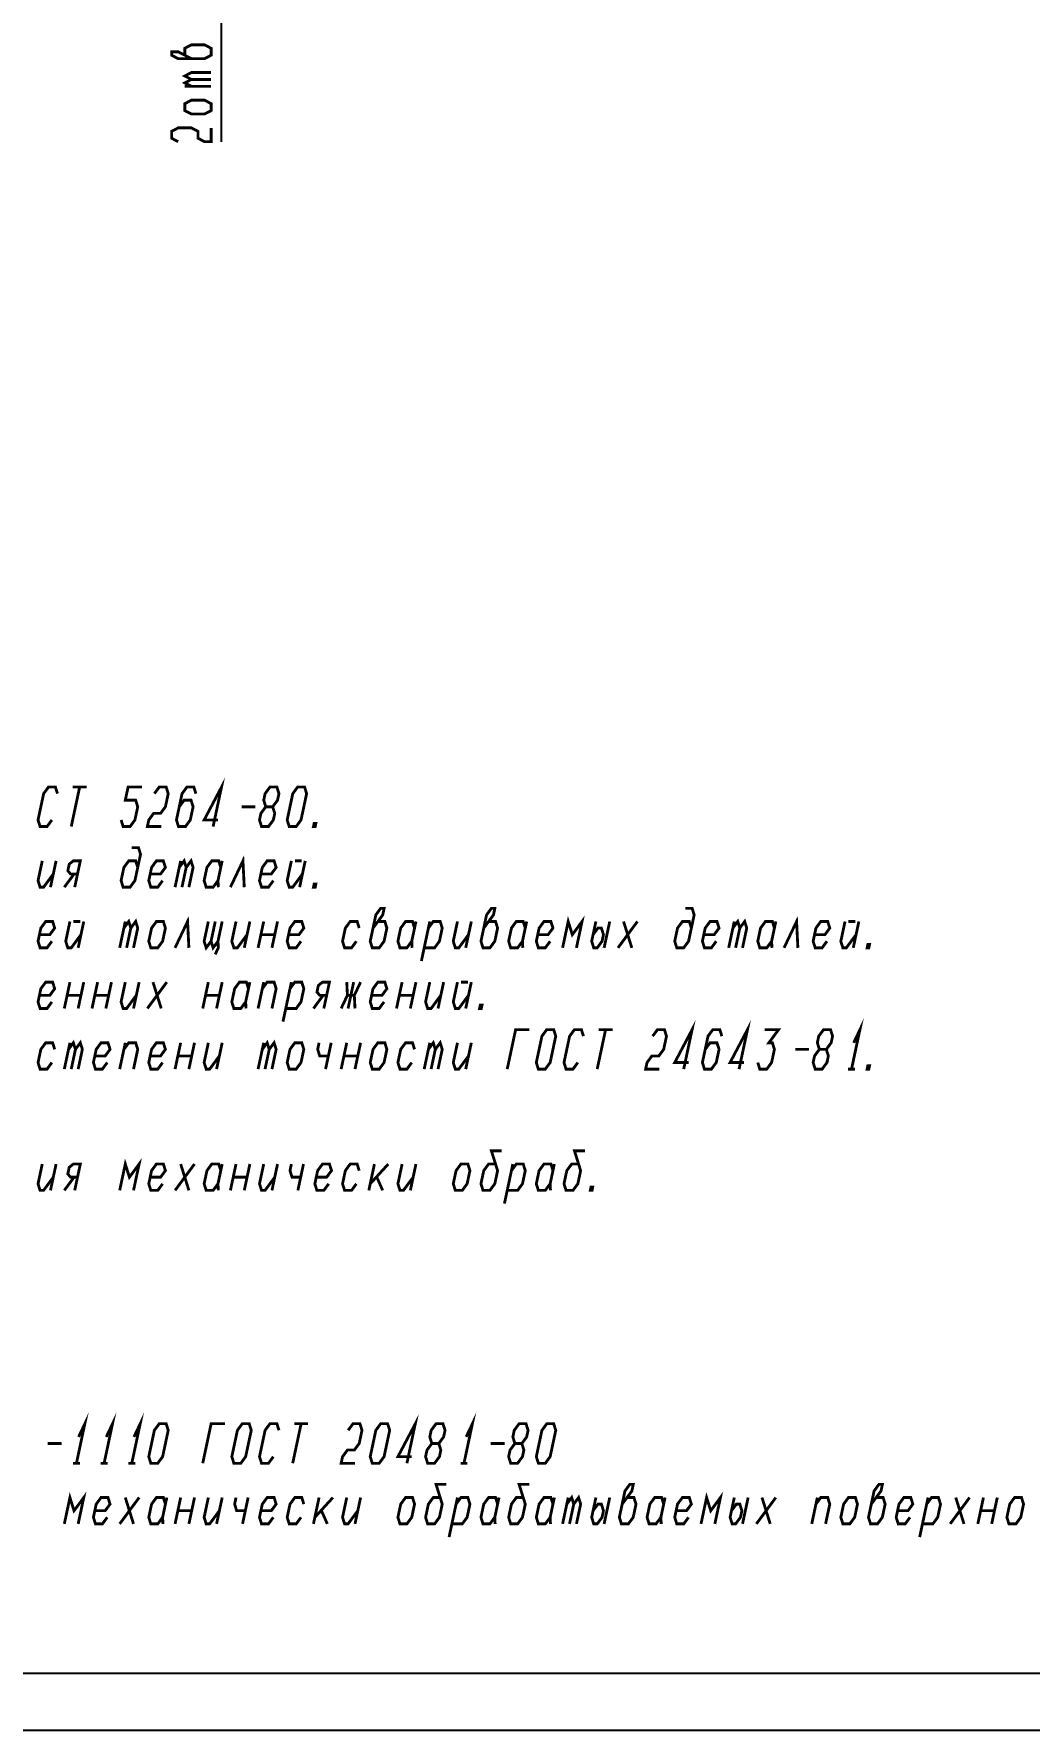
# Model space of a CAD drawing. Header units: millimetres. Extents: x 0 to 420, y 0 to 297.
# Drawn here: x 121.1 to 209.1, y 0 to 150.1 of the extents above; entities that cross this region are included whole.
import ezdxf

# ---------------------------------------------------------------- set-up
doc = ezdxf.new("R2010")
doc.units = ezdxf.units.MM
doc.header["$LTSCALE"] = 23.1
doc.layers.get('0').update_dxf_attribs({"linetype": 'CONTINUOUS'})
doc.layers.add('ALL_DIMENSIONS', color=7, linetype='CONTINUOUS')
doc.styles.get("Standard").update_dxf_attribs({"font": 'txt', "width": 0.7})
doc.dimstyles.new('DIMSTYLE_6', dxfattribs={"dimtxt": 3.5, "dimasz": 3, "dimexe": 0.18, "dimexo": 0.0625, "dimgap": 0.09, "dimtad": 1, "dimlfac": 4, "dimdsep": 46, "dimtxsty": 'STANDARD', "dimblk": '_FILLED', "dimblk1": '_FILLED', "dimblk2": '_FILLED', "dimcen": 0.09, "dimadec": 0, "dimazin": 0, "dimtp": 0.3, "dimtm": 0.3, "dimtfac": 1, "dimtofl": 0, "dimtmove": 0, "dimatfit": 3, "dimldrblk": '_FILLED', "dimfxl": 1, "dimtolj": 1, "dimarcsym": 0})

# ---------------------------------------------------------------- blocks, each defined once
blk = doc.blocks.new('_FILLED')
at = {"color": 0, "linetype": 'BYBLOCK'}
blk.add_solid([(0, 0), (-1, 0.167), (-1, -0.167)], dxfattribs=at)
blk = doc.blocks.new('*D11')
at = {"layer": 'ALL_DIMENSIONS', "color": 2, "linetype": 'CONTINUOUS'}
for p, q in [((122.89, 203.48), (139.63, 203.48)), ((137.63, 203.48), (137.63, 197.48)), ((137.63, 191.48), (137.63, 197.48)), ((137.63, 197.48), (137.63, 140.59)), ((122.89, 191.48), (139.63, 191.48))]:
    blk.add_line(p, q, dxfattribs=at)
at = {"layer": 'ALL_DIMENSIONS', "color": 2, "linetype": 'CONTINUOUS', "xscale": 3, "yscale": 3, "zscale": 3}
for p, rotation in [((137.63, 203.48), 90), ((137.63, 191.48), 270)]:
    blk.add_blockref('_FILLED', p, dxfattribs=dict(at, rotation=rotation))

msp = doc.modelspace()

# ---------------------------------------------------------------- linework, layer by layer
at = {"color": 7, "linetype": 'CONTINUOUS'}
for p, q in [((415, 5), (20, 5)), ((0, 0), (420, 0))]:
    msp.add_line(p, q, dxfattribs=at)
at = {"color": 2, "linetype": 'CONTINUOUS', "const_width": 0.25}
for points in [[(136.9259985, 79.9731317), (137.6699451, 83.473136), (136.1312311, 80.5564636), (137.3562396, 80.5564636)], [(123.1521954, 82.8898041), (122.9699451, 83.473136), (122.3574408, 83.473136), (121.9271997, 82.8898041), (121.4312311, 80.5564636), (121.6134943, 79.9731317), (122.2259985, 79.9731317), (122.6562396, 80.5564636)], [(125.1136908, 83.473136), (124.3697443, 79.9731317)], [(124.5011865, 83.473136), (125.7261951, 83.473136)], [(128.7812311, 80.5564636), (128.9634943, 79.9731317), (129.5759985, 79.9731317), (130.0062396, 80.5564636), (130.2542175, 81.7231274), (130.0719543, 82.3064594), (129.1532043, 82.3064594), (129.4011951, 83.473136), (130.6261908, 83.473136)], [(131.727204, 82.8898041), (132.1574451, 83.473136), (132.7699365, 83.473136), (132.9521997, 82.8898041), (132.7042218, 81.7231274), (132.2739807, 81.1397955), (131.6614764, 81.1397955), (131.2312354, 80.5564636), (131.10724, 79.9731317), (132.3322485, 79.9731317)], [(135.402204, 82.8898041), (135.2199408, 83.473136), (134.6074365, 83.473136), (134.1771954, 82.8898041), (133.6812396, 80.5564636), (133.86349, 79.9731317), (134.4759943, 79.9731317), (134.9062354, 80.5564636), (135.1542133, 81.7231274), (134.9719629, 82.3064594), (134.3594586, 82.3064594), (133.9292175, 81.7231274)], [(142.1979675, 81.7231274), (142.6282086, 82.3064594), (142.752204, 82.8898041), (142.5699408, 83.473136), (141.9574365, 83.473136), (141.5271954, 82.8898041), (141.4032129, 82.3064594), (141.5854633, 81.7231274)], [(143.6634943, 79.9731317), (143.4812311, 80.5564636), (143.9771997, 82.8898041), (144.4074408, 83.473136), (145.0199451, 83.473136), (145.2021954, 82.8898041), (144.7062396, 80.5564636), (144.2759985, 79.9731317), (143.6634943, 79.9731317)], [(139.4417175, 81.7231274), (140.6667133, 81.7231274)], [(141.21349, 79.9731317), (141.8259943, 79.9731317), (142.2562354, 80.5564636), (142.3802307, 81.1397955), (142.1979675, 81.7231274), (141.5854633, 81.7231274), (141.1552222, 81.1397955), (141.0312396, 80.5564636), (141.21349, 79.9731317)], [(145.9603693, 79.9731317), (145.80724, 79.9731317), (145.8692377, 80.2648041), (146.0223669, 80.2648041), (145.9603693, 79.9731317)], [(130.2542175, 76.355842), (130.0719543, 76.9391803), (129.4594629, 76.9391803), (129.0292218, 76.355842), (128.7812311, 75.1891782), (128.9634943, 74.6058463), (129.5759985, 74.6058463), (130.0062396, 75.1891782), (130.5021954, 77.5225122), (130.3199451, 78.1058441), (129.7074408, 78.1058441)], [(121.8032043, 76.9391803), (121.4312311, 75.1891782), (121.6134943, 74.6058463), (121.91974, 74.6058463), (122.7802222, 75.7725101)], [(123.0282129, 76.9391803), (122.5322443, 74.6058463)], [(124.67599, 74.6058463), (125.1719586, 76.9391803), (124.5594543, 76.9391803), (124.1912109, 76.6475079), (124.0672156, 76.064176), (124.3114764, 75.7725101), (124.9239807, 75.7725101)], [(131.3552307, 75.7725101), (132.2739807, 75.7725101), (132.7042218, 76.355842), (132.5219586, 76.9391803), (131.9094543, 76.9391803), (131.4792133, 76.355842), (131.2312354, 75.1891782), (131.4134985, 74.6058463), (132.02599, 74.6058463), (132.4562311, 75.1891782)], [(133.5572443, 74.6058463), (134.0532129, 76.9391803)], [(133.9292175, 76.355842), (134.3594586, 76.9391803), (134.5417218, 76.355842), (134.1697485, 74.6058463)], [(134.5417218, 76.355842), (134.9719629, 76.9391803), (135.1542133, 76.355842), (134.78224, 74.6058463)], [(137.6042175, 76.355842), (137.4219543, 76.9391803), (136.8094629, 76.9391803), (136.3792218, 76.355842), (136.1312311, 75.1891782), (136.3134943, 74.6058463), (136.9259985, 74.6058463), (137.3562396, 75.1891782)], [(137.7282129, 76.9391803), (137.3562396, 75.1891782), (137.3853735, 74.6058463)], [(138.45724, 74.6058463), (139.5657129, 76.9391803), (139.6822485, 74.6058463)], [(141.1552222, 75.7725101), (142.0739722, 75.7725101), (142.5042133, 76.355842), (142.3219629, 76.9391803), (141.7094586, 76.9391803), (141.2792175, 76.355842), (141.0312396, 75.1891782), (141.21349, 74.6058463), (141.8259943, 74.6058463), (142.2562354, 75.1891782)], [(143.8532043, 76.9391803), (143.4812311, 75.1891782), (143.6634943, 74.6058463), (143.96974, 74.6058463), (144.8302222, 75.7725101)], [(144.1594629, 76.9391803), (144.7719543, 76.9391803)], [(145.0782129, 76.9391803), (144.5822443, 74.6058463)], [(123.75724, 74.6058463), (124.6177222, 75.7725101)], [(145.9603693, 74.6058463), (145.80724, 74.6058463), (145.8692377, 74.8975122), (146.0223669, 74.8975122), (145.9603693, 74.6058463)], [(133.5572443, 69.2385544), (134.6657043, 71.5718884), (134.78224, 69.2385544)], [(151.0792218, 70.9885565), (151.939704, 72.1552203), (152.0636865, 72.7385587), (151.7574408, 72.7385587), (151.3271997, 72.1552203), (150.8312311, 69.8218863), (151.0134943, 69.2385544), (151.6259985, 69.2385544), (152.0562396, 69.8218863), (152.3042175, 70.9885565), (152.1219543, 71.5718884), (151.5094629, 71.5718884)], [(160.8792133, 70.9885565), (161.7396954, 72.1552203), (161.8636908, 72.7385587), (161.5574451, 72.7385587), (161.127204, 72.1552203), (160.6312354, 69.8218863), (160.8134985, 69.2385544), (161.42599, 69.2385544), (161.8562311, 69.8218863), (162.1042218, 70.9885565), (161.9219586, 71.5718884), (161.3094543, 71.5718884)], [(167.85724, 69.2385544), (168.3532086, 71.5718884), (168.7177222, 70.4052246), (169.5782043, 71.5718884), (169.0822485, 69.2385544)], [(179.2542133, 70.9885565), (179.0719629, 71.5718884), (178.4594586, 71.5718884), (178.0292175, 70.9885565), (177.7812396, 69.8218863), (177.96349, 69.2385544), (178.5759943, 69.2385544), (179.0062354, 69.8218863), (179.502204, 72.1552203), (179.3199408, 72.7385587), (178.7074365, 72.7385587)], [(187.4572485, 69.2385544), (188.5657086, 71.5718884), (188.6822443, 69.2385544)], [(121.5552264, 70.4052246), (122.4739764, 70.4052246), (122.9042175, 70.9885565), (122.7219543, 71.5718884), (122.1094629, 71.5718884), (121.6792218, 70.9885565), (121.4312311, 69.8218863), (121.6134943, 69.2385544), (122.2259985, 69.2385544), (122.6562396, 69.8218863)], [(124.2532086, 71.5718884), (123.8812354, 69.8218863), (124.0634985, 69.2385544), (124.3697443, 69.2385544), (125.2302264, 70.4052246)], [(124.5594543, 71.5718884), (125.1719586, 71.5718884)], [(125.4782043, 71.5718884), (124.9822485, 69.2385544)], [(128.6572485, 69.2385544), (129.1532043, 71.5718884)], [(129.0292218, 70.9885565), (129.4594629, 71.5718884), (129.6417133, 70.9885565), (129.26974, 69.2385544)], [(129.6417133, 70.9885565), (130.0719543, 71.5718884), (130.2542175, 70.9885565), (129.8822443, 69.2385544)], [(131.2312354, 69.8218863), (131.4134985, 69.2385544), (132.02599, 69.2385544), (132.4562311, 69.8218863), (132.7042218, 70.9885565), (132.5219586, 71.5718884), (131.9094543, 71.5718884), (131.4792133, 70.9885565), (131.2312354, 69.8218863)], [(136.5032043, 71.5718884), (136.1312311, 69.8218863), (136.3134943, 69.2385544), (136.7437354, 69.8218863), (136.9259985, 69.2385544), (137.3562396, 69.8218863), (137.7282129, 71.5718884)], [(137.1157086, 71.5718884), (136.7437354, 69.8218863)], [(138.9532086, 71.5718884), (138.5812354, 69.8218863), (138.7634985, 69.2385544), (139.0697443, 69.2385544), (139.9302264, 70.4052246)], [(140.1782043, 71.5718884), (139.6822485, 69.2385544)], [(140.9072443, 69.2385544), (141.4032129, 71.5718884)], [(142.6282086, 71.5718884), (142.13224, 69.2385544)], [(143.6052264, 70.4052246), (144.5239764, 70.4052246), (144.9542175, 70.9885565), (144.7719543, 71.5718884), (144.1594629, 71.5718884), (143.7292218, 70.9885565), (143.4812311, 69.8218863), (143.6634943, 69.2385544), (144.2759985, 69.2385544), (144.7062396, 69.8218863)], [(149.8542133, 70.9885565), (149.6719629, 71.5718884), (149.0594586, 71.5718884), (148.6292175, 70.9885565), (148.3812396, 69.8218863), (148.56349, 69.2385544), (149.1759943, 69.2385544), (149.6062354, 69.8218863)], [(154.7542218, 70.9885565), (154.5719586, 71.5718884), (153.9594543, 71.5718884), (153.5292133, 70.9885565), (153.2812354, 69.8218863), (153.4634985, 69.2385544), (154.07599, 69.2385544), (154.5062311, 69.8218863)], [(154.8782043, 71.5718884), (154.5062311, 69.8218863), (154.535365, 69.2385544)], [(155.3592535, 68.0718906), (156.1032129, 71.5718884)], [(155.6072443, 69.2385544), (156.5259943, 69.2385544), (156.9562354, 69.8218863), (157.2042133, 70.9885565), (157.0219629, 71.5718884), (156.4094586, 71.5718884), (155.9792175, 70.9885565)], [(158.5532043, 71.5718884), (158.1812311, 69.8218863), (158.3634943, 69.2385544), (158.66974, 69.2385544), (159.5302222, 70.4052246)], [(159.7782129, 71.5718884), (159.2822443, 69.2385544)], [(164.5542133, 70.9885565), (164.3719629, 71.5718884), (163.7594586, 71.5718884), (163.3292175, 70.9885565), (163.0812396, 69.8218863), (163.26349, 69.2385544), (163.8759943, 69.2385544), (164.3062354, 69.8218863)], [(164.6782086, 71.5718884), (164.3062354, 69.8218863), (164.3353693, 69.2385544)], [(165.6552264, 70.4052246), (166.5739764, 70.4052246), (167.0042175, 70.9885565), (166.8219543, 71.5718884), (166.2094629, 71.5718884), (165.7792218, 70.9885565), (165.5312311, 69.8218863), (165.7134943, 69.2385544), (166.3259985, 69.2385544), (166.7562396, 69.8218863)], [(170.8032129, 71.5718884), (170.4312396, 69.8218863), (170.61349, 69.2385544), (170.9197485, 69.2385544), (171.3499896, 69.8218863), (171.4739722, 70.4052246), (171.2917218, 70.9885565), (170.9854633, 70.9885565), (170.5552222, 70.4052246)], [(172.0282086, 71.5718884), (171.53224, 69.2385544)], [(172.7572485, 69.2385544), (174.4782129, 71.5718884)], [(173.2532043, 71.5718884), (173.9822443, 69.2385544)], [(180.3552264, 70.4052246), (181.2739764, 70.4052246), (181.7042175, 70.9885565), (181.5219543, 71.5718884), (180.9094629, 71.5718884), (180.4792218, 70.9885565), (180.2312311, 69.8218863), (180.4134943, 69.2385544), (181.0259985, 69.2385544), (181.4562396, 69.8218863)], [(182.55724, 69.2385544), (183.0532086, 71.5718884)], [(182.9292133, 70.9885565), (183.3594543, 71.5718884), (183.5417175, 70.9885565), (183.1697443, 69.2385544)], [(183.5417175, 70.9885565), (183.9719586, 71.5718884), (184.1542218, 70.9885565), (183.7822485, 69.2385544)], [(186.6042133, 70.9885565), (186.4219629, 71.5718884), (185.8094586, 71.5718884), (185.3792175, 70.9885565), (185.1312396, 69.8218863), (185.31349, 69.2385544), (185.9259943, 69.2385544), (186.3562354, 69.8218863)], [(186.7282086, 71.5718884), (186.3562354, 69.8218863), (186.3853693, 69.2385544)], [(190.1552307, 70.4052246), (191.0739807, 70.4052246), (191.5042218, 70.9885565), (191.3219586, 71.5718884), (190.7094543, 71.5718884), (190.2792133, 70.9885565), (190.0312354, 69.8218863), (190.2134985, 69.2385544), (190.82599, 69.2385544), (191.2562311, 69.8218863)], [(192.8532129, 71.5718884), (192.4812396, 69.8218863), (192.66349, 69.2385544), (192.9697485, 69.2385544), (193.8302307, 70.4052246)], [(193.1594586, 71.5718884), (193.7719629, 71.5718884)], [(194.0782086, 71.5718884), (193.58224, 69.2385544)], [(137.3562396, 69.8218863), (137.3853735, 69.2385544), (137.1082489, 68.6552225)], [(141.1552222, 70.4052246), (142.3802307, 70.4052246)], [(194.960365, 69.2385544), (194.8072485, 69.2385544), (194.8692334, 69.5302203), (195.0223627, 69.5302203), (194.960365, 69.2385544)], [(121.5552264, 65.0379327), (122.4739764, 65.0379327), (122.9042175, 65.6212711), (122.7219543, 66.204603), (122.1094629, 66.204603), (121.6792218, 65.6212711), (121.4312311, 64.4546008), (121.6134943, 63.8712689), (122.2259985, 63.8712689), (122.6562396, 64.4546008)], [(123.75724, 63.8712689), (124.2532086, 66.204603)], [(125.4782043, 66.204603), (124.9822485, 63.8712689)], [(126.2072443, 63.8712689), (126.7032129, 66.204603)], [(127.9282086, 66.204603), (127.43224, 63.8712689)], [(129.1532043, 66.204603), (128.7812311, 64.4546008), (128.9634943, 63.8712689), (129.26974, 63.8712689), (130.1302222, 65.0379327)], [(130.3782129, 66.204603), (129.8822443, 63.8712689)], [(131.10724, 63.8712689), (132.8282043, 66.204603)], [(131.6032086, 66.204603), (132.3322485, 63.8712689)], [(136.0072485, 63.8712689), (136.5032043, 66.204603)], [(137.7282129, 66.204603), (137.2322443, 63.8712689)], [(140.0542218, 65.6212711), (139.8719586, 66.204603), (139.2594543, 66.204603), (138.8292133, 65.6212711), (138.5812354, 64.4546008), (138.7634985, 63.8712689), (139.37599, 63.8712689), (139.8062311, 64.4546008)], [(140.1782043, 66.204603), (139.8062311, 64.4546008), (139.835365, 63.8712689)], [(140.9072443, 63.8712689), (141.4032129, 66.204603)], [(141.2792175, 65.6212711), (141.7094586, 66.204603), (142.3219629, 66.204603), (142.5042133, 65.6212711), (142.13224, 63.8712689)], [(143.1092578, 62.7045987), (143.8532043, 66.204603)], [(143.3572485, 63.8712689), (144.2759985, 63.8712689), (144.7062396, 64.4546008), (144.9542175, 65.6212711), (144.7719543, 66.204603), (144.1594629, 66.204603), (143.7292218, 65.6212711)], [(146.72599, 63.8712689), (147.2219586, 66.204603), (146.6094543, 66.204603), (146.2412109, 65.912937), (146.1172156, 65.3295987), (146.3614764, 65.0379327), (146.9739807, 65.0379327)], [(148.2572443, 63.8712689), (148.8114807, 65.0379327), (148.7532129, 66.204603)], [(149.3657043, 66.204603), (148.8697485, 63.8712689)], [(149.9782086, 66.204603), (149.4239722, 65.0379327), (149.48224, 63.8712689)], [(150.9552264, 65.0379327), (151.8739764, 65.0379327), (152.3042175, 65.6212711), (152.1219543, 66.204603), (151.5094629, 66.204603), (151.0792218, 65.6212711), (150.8312311, 64.4546008), (151.0134943, 63.8712689), (151.6259985, 63.8712689), (152.0562396, 64.4546008)], [(153.15724, 63.8712689), (153.6532086, 66.204603)], [(154.8782043, 66.204603), (154.3822485, 63.8712689)], [(156.1032129, 66.204603), (155.7312396, 64.4546008), (155.91349, 63.8712689), (156.2197485, 63.8712689), (157.0802307, 65.0379327)], [(157.3282086, 66.204603), (156.83224, 63.8712689)], [(158.5532043, 66.204603), (158.1812311, 64.4546008), (158.3634943, 63.8712689), (158.66974, 63.8712689), (159.5302222, 65.0379327)], [(158.8594629, 66.204603), (159.4719543, 66.204603)], [(159.7782129, 66.204603), (159.2822443, 63.8712689)], [(124.0052307, 65.0379327), (125.2302264, 65.0379327)], [(126.4552222, 65.0379327), (127.6802307, 65.0379327)], [(136.2552264, 65.0379327), (137.4802222, 65.0379327)], [(145.80724, 63.8712689), (146.6677222, 65.0379327)], [(148.8114807, 65.0379327), (149.4239722, 65.0379327)], [(153.4052307, 65.0379327), (154.6302264, 65.0379327)], [(160.6603693, 63.8712689), (160.50724, 63.8712689), (160.5692377, 64.1629349), (160.7223669, 64.1629349), (160.6603693, 63.8712689)], [(162.9572443, 58.5039771), (163.7011908, 62.0039813), (164.9261865, 62.0039813)], [(165.7134943, 58.5039771), (165.5312311, 59.0873154), (166.0271997, 61.4206494), (166.4574408, 62.0039813), (167.0699451, 62.0039813), (167.2521954, 61.4206494), (166.7562396, 59.0873154), (166.3259985, 58.5039771), (165.7134943, 58.5039771)], [(169.7021997, 61.4206494), (169.5199365, 62.0039813), (168.9074451, 62.0039813), (168.477204, 61.4206494), (167.9812354, 59.0873154), (168.1634985, 58.5039771), (168.77599, 58.5039771), (169.2062311, 59.0873154)], [(171.6636951, 62.0039813), (170.9197485, 58.5039771)], [(171.0511908, 62.0039813), (172.2761865, 62.0039813)], [(175.827204, 61.4206494), (176.2574451, 62.0039813), (176.8699365, 62.0039813), (177.0521997, 61.4206494), (176.8042218, 60.2539792), (176.3739807, 59.6706473), (175.7614764, 59.6706473), (175.3312354, 59.0873154), (175.20724, 58.5039771), (176.4322485, 58.5039771)], [(178.5759943, 58.5039771), (179.3199408, 62.0039813), (177.7812396, 59.0873154), (179.0062354, 59.0873154)], [(181.9521954, 61.4206494), (181.7699451, 62.0039813), (181.1574408, 62.0039813), (180.7271997, 61.4206494), (180.2312311, 59.0873154), (180.4134943, 58.5039771), (181.0259985, 58.5039771), (181.4562396, 59.0873154), (181.7042175, 60.2539792), (181.5219543, 60.8373111), (180.9094629, 60.8373111), (180.4792218, 60.2539792)], [(183.47599, 58.5039771), (184.2199365, 62.0039813), (182.6812354, 59.0873154), (183.9062311, 59.0873154)], [(185.7511908, 62.0039813), (186.9761865, 62.0039813), (186.1157043, 60.8373111), (186.4219629, 60.8373111), (186.6042133, 60.2539792), (186.3562354, 59.0873154), (185.9259943, 58.5039771), (185.31349, 58.5039771), (185.1312396, 59.0873154)], [(191.1979633, 60.2539792), (191.6282043, 60.8373111), (191.7521997, 61.4206494), (191.5699365, 62.0039813), (190.9574451, 62.0039813), (190.527204, 61.4206494), (190.4032086, 60.8373111), (190.5854718, 60.2539792)], [(193.6188336, 60.8373111), (194.1730701, 62.0039813), (193.4291235, 58.5039771)], [(122.9042175, 60.2539792), (122.7219543, 60.8373111), (122.1094629, 60.8373111), (121.6792218, 60.2539792), (121.4312311, 59.0873154), (121.6134943, 58.5039771), (122.2259985, 58.5039771), (122.6562396, 59.0873154)], [(123.75724, 58.5039771), (124.2532086, 60.8373111)], [(124.1292133, 60.2539792), (124.5594543, 60.8373111), (124.7417175, 60.2539792), (124.3697443, 58.5039771)], [(124.7417175, 60.2539792), (125.1719586, 60.8373111), (125.3542218, 60.2539792), (124.9822485, 58.5039771)], [(126.4552222, 59.6706473), (127.3739722, 59.6706473), (127.8042133, 60.2539792), (127.6219629, 60.8373111), (127.0094586, 60.8373111), (126.5792175, 60.2539792), (126.3312396, 59.0873154), (126.51349, 58.5039771), (127.1259943, 58.5039771), (127.5562354, 59.0873154)], [(128.6572485, 58.5039771), (129.1532043, 60.8373111)], [(129.0292218, 60.2539792), (129.4594629, 60.8373111), (130.0719543, 60.8373111), (130.2542175, 60.2539792), (129.8822443, 58.5039771)], [(131.3552307, 59.6706473), (132.2739807, 59.6706473), (132.7042218, 60.2539792), (132.5219586, 60.8373111), (131.9094543, 60.8373111), (131.4792133, 60.2539792), (131.2312354, 59.0873154), (131.4134985, 58.5039771), (132.02599, 58.5039771), (132.4562311, 59.0873154)], [(133.5572443, 58.5039771), (134.0532129, 60.8373111)], [(135.2782086, 60.8373111), (134.78224, 58.5039771)], [(136.5032043, 60.8373111), (136.1312311, 59.0873154), (136.3134943, 58.5039771), (136.61974, 58.5039771), (137.4802222, 59.6706473)], [(137.7282129, 60.8373111), (137.2322443, 58.5039771)], [(140.9072443, 58.5039771), (141.4032129, 60.8373111)], [(141.2792175, 60.2539792), (141.7094586, 60.8373111), (141.8917218, 60.2539792), (141.5197485, 58.5039771)], [(141.8917218, 60.2539792), (142.3219629, 60.8373111), (142.5042133, 60.2539792), (142.13224, 58.5039771)], [(143.4812311, 59.0873154), (143.6634943, 58.5039771), (144.2759985, 58.5039771), (144.7062396, 59.0873154), (144.9542175, 60.2539792), (144.7719543, 60.8373111), (144.1594629, 60.8373111), (143.7292218, 60.2539792), (143.4812311, 59.0873154)], [(146.3032086, 60.8373111), (146.1792133, 60.2539792), (146.3614764, 59.6706473), (147.1270972, 59.6706473)], [(147.3750879, 60.8373111), (146.8791193, 58.5039771)], [(148.2572443, 58.5039771), (148.7532129, 60.8373111)], [(149.9782086, 60.8373111), (149.48224, 58.5039771)], [(150.8312311, 59.0873154), (151.0134943, 58.5039771), (151.6259985, 58.5039771), (152.0562396, 59.0873154), (152.3042175, 60.2539792), (152.1219543, 60.8373111), (151.5094629, 60.8373111), (151.0792218, 60.2539792), (150.8312311, 59.0873154)], [(154.7542218, 60.2539792), (154.5719586, 60.8373111), (153.9594543, 60.8373111), (153.5292133, 60.2539792), (153.2812354, 59.0873154), (153.4634985, 58.5039771), (154.07599, 58.5039771), (154.5062311, 59.0873154)], [(155.6072443, 58.5039771), (156.1032129, 60.8373111)], [(155.9792175, 60.2539792), (156.4094586, 60.8373111), (156.5917218, 60.2539792), (156.2197485, 58.5039771)], [(156.5917218, 60.2539792), (157.0219629, 60.8373111), (157.2042133, 60.2539792), (156.83224, 58.5039771)], [(158.5532043, 60.8373111), (158.1812311, 59.0873154), (158.3634943, 58.5039771), (158.66974, 58.5039771), (159.5302222, 59.6706473)], [(159.7782129, 60.8373111), (159.2822443, 58.5039771)], [(188.4417133, 60.2539792), (189.6667218, 60.2539792)], [(190.2134985, 58.5039771), (190.82599, 58.5039771), (191.2562311, 59.0873154), (191.3802264, 59.6706473), (191.1979633, 60.2539792), (190.5854718, 60.2539792), (190.1552307, 59.6706473), (190.0312354, 59.0873154), (190.2134985, 58.5039771)], [(133.8052222, 59.6706473), (135.0302307, 59.6706473)], [(148.5052222, 59.6706473), (149.7302307, 59.6706473)], [(193.122865, 58.5039771), (193.7353693, 58.5039771)], [(194.960365, 58.5039771), (194.8072485, 58.5039771), (194.8692334, 58.7956494), (195.0223627, 58.7956494), (194.960365, 58.5039771)], [(161.9219586, 50.1027338), (161.3094543, 50.1027338), (160.8792133, 49.5194019), (160.6312354, 48.352738), (160.8134985, 47.7694061), (161.42599, 47.7694061), (161.8562311, 48.352738), (162.1042218, 49.5194019), (161.5574451, 51.269404), (162.4761951, 51.269404)], [(169.2719586, 50.1027338), (168.6594543, 50.1027338), (168.2292133, 49.5194019), (167.9812354, 48.352738), (168.1634985, 47.7694061), (168.77599, 47.7694061), (169.2062311, 48.352738), (169.4542218, 49.5194019), (168.9074451, 51.269404), (169.8261951, 51.269404)], [(121.8032043, 50.1027338), (121.4312311, 48.352738), (121.6134943, 47.7694061), (121.91974, 47.7694061), (122.7802222, 48.9360699)], [(123.0282129, 50.1027338), (122.5322443, 47.7694061)], [(124.67599, 47.7694061), (125.1719586, 50.1027338), (124.5594543, 50.1027338), (124.1912109, 49.8110678), (124.0672156, 49.2277359), (124.3114764, 48.9360699), (124.9239807, 48.9360699)], [(128.6572485, 47.7694061), (129.1532043, 50.1027338), (129.5177307, 48.9360699), (130.3782129, 50.1027338), (129.8822443, 47.7694061)], [(131.3552307, 48.9360699), (132.2739807, 48.9360699), (132.7042218, 49.5194019), (132.5219586, 50.1027338), (131.9094543, 50.1027338), (131.4792133, 49.5194019), (131.2312354, 48.352738), (131.4134985, 47.7694061), (132.02599, 47.7694061), (132.4562311, 48.352738)], [(133.5572443, 47.7694061), (135.2782086, 50.1027338)], [(134.0532129, 50.1027338), (134.78224, 47.7694061)], [(137.6042175, 49.5194019), (137.4219543, 50.1027338), (136.8094629, 50.1027338), (136.3792218, 49.5194019), (136.1312311, 48.352738), (136.3134943, 47.7694061), (136.9259985, 47.7694061), (137.3562396, 48.352738)], [(137.7282129, 50.1027338), (137.3562396, 48.352738), (137.3853735, 47.7694061)], [(138.45724, 47.7694061), (138.9532086, 50.1027338)], [(140.1782043, 50.1027338), (139.6822485, 47.7694061)], [(141.4032129, 50.1027338), (141.0312396, 48.352738), (141.21349, 47.7694061), (141.5197485, 47.7694061), (142.3802307, 48.9360699)], [(142.6282086, 50.1027338), (142.13224, 47.7694061)], [(143.8532043, 50.1027338), (143.7292218, 49.5194019), (143.9114722, 48.9360699), (144.6771057, 48.9360699)], [(144.9250836, 50.1027338), (144.429115, 47.7694061)], [(146.0552307, 48.9360699), (146.9739807, 48.9360699), (147.4042218, 49.5194019), (147.2219586, 50.1027338), (146.6094543, 50.1027338), (146.1792133, 49.5194019), (145.9312354, 48.352738), (146.1134985, 47.7694061), (146.72599, 47.7694061), (147.1562311, 48.352738)], [(149.8542133, 49.5194019), (149.6719629, 50.1027338), (149.0594586, 50.1027338), (148.6292175, 49.5194019), (148.3812396, 48.352738), (148.56349, 47.7694061), (149.1759943, 47.7694061), (149.6062354, 48.352738)], [(151.2032043, 50.1027338), (150.7072485, 47.7694061)], [(150.8312311, 48.352738), (152.4282129, 50.1027338)], [(153.6532086, 50.1027338), (153.2812354, 48.352738), (153.4634985, 47.7694061), (153.7697443, 47.7694061), (154.6302264, 48.9360699)], [(154.8782043, 50.1027338), (154.3822485, 47.7694061)], [(158.1812311, 48.352738), (158.3634943, 47.7694061), (158.9759985, 47.7694061), (159.4062396, 48.352738), (159.6542175, 49.5194019), (159.4719543, 50.1027338), (158.8594629, 50.1027338), (158.4292218, 49.5194019), (158.1812311, 48.352738)], [(162.7092535, 46.6027359), (163.4532129, 50.1027338)], [(162.9572443, 47.7694061), (163.8759943, 47.7694061), (164.3062354, 48.352738), (164.5542133, 49.5194019), (164.3719629, 50.1027338), (163.7594586, 50.1027338), (163.3292175, 49.5194019)], [(167.0042175, 49.5194019), (166.8219543, 50.1027338), (166.2094629, 50.1027338), (165.7792218, 49.5194019), (165.5312311, 48.352738), (165.7134943, 47.7694061), (166.3259985, 47.7694061), (166.7562396, 48.352738)], [(167.1282129, 50.1027338), (166.7562396, 48.352738), (166.7853735, 47.7694061)], [(123.75724, 47.7694061), (124.6177222, 48.9360699)], [(138.7052307, 48.9360699), (139.9302264, 48.9360699)], [(151.4146014, 48.9360699), (151.9322443, 47.7694061)], [(170.4603735, 47.7694061), (170.3072443, 47.7694061), (170.3692419, 48.0610721), (170.5223584, 48.0610721), (170.4603735, 47.7694061)], [(125.0188293, 25.9499396), (125.5730658, 27.1166098), (124.8291193, 23.6166055)], [(127.4688336, 25.9499396), (128.0230701, 27.1166098), (127.2791235, 23.6166055)], [(129.9188379, 25.9499396), (130.4730615, 27.1166098), (129.729115, 23.6166055)], [(131.4134985, 23.6166055), (131.2312354, 24.1999406), (131.727204, 26.5332715), (132.1574451, 27.1166098), (132.7699365, 27.1166098), (132.9521997, 26.5332715), (132.4562311, 24.1999406), (132.02599, 23.6166055), (131.4134985, 23.6166055)], [(136.0072485, 23.6166055), (136.7511951, 27.1166098), (137.9761908, 27.1166098)], [(138.7634985, 23.6166055), (138.5812354, 24.1999406), (139.077204, 26.5332715), (139.5074451, 27.1166098), (140.1199365, 27.1166098), (140.3021997, 26.5332715), (139.8062311, 24.1999406), (139.37599, 23.6166055), (138.7634985, 23.6166055)], [(142.752204, 26.5332715), (142.5699408, 27.1166098), (141.9574365, 27.1166098), (141.5271954, 26.5332715), (141.0312396, 24.1999406), (141.21349, 23.6166055), (141.8259943, 23.6166055), (142.2562354, 24.1999406)], [(144.7136865, 27.1166098), (143.96974, 23.6166055)], [(144.1011951, 27.1166098), (145.3261908, 27.1166098)], [(148.8771954, 26.5332715), (149.3074365, 27.1166098), (149.9199408, 27.1166098), (150.102204, 26.5332715), (149.8542133, 25.3666077), (149.4239722, 24.7832726), (148.8114807, 24.7832726), (148.3812396, 24.1999406), (148.2572443, 23.6166055), (149.48224, 23.6166055)], [(151.0134943, 23.6166055), (150.8312311, 24.1999406), (151.3271997, 26.5332715), (151.7574408, 27.1166098), (152.3699451, 27.1166098), (152.5521954, 26.5332715), (152.0562396, 24.1999406), (151.6259985, 23.6166055), (151.0134943, 23.6166055)], [(154.07599, 23.6166055), (154.8199365, 27.1166098), (153.2812354, 24.1999406), (154.5062311, 24.1999406)], [(156.8979675, 25.3666077), (157.3282086, 25.9499396), (157.452204, 26.5332715), (157.2699408, 27.1166098), (156.6574365, 27.1166098), (156.2271954, 26.5332715), (156.1032129, 25.9499396), (156.2854633, 25.3666077)], [(159.3188379, 25.9499396), (159.8730615, 27.1166098), (159.129115, 23.6166055)], [(164.2479675, 25.3666077), (164.6782086, 25.9499396), (164.802204, 26.5332715), (164.6199408, 27.1166098), (164.0074365, 27.1166098), (163.5771954, 26.5332715), (163.4532129, 25.9499396), (163.6354633, 25.3666077)], [(165.7134943, 23.6166055), (165.5312311, 24.1999406), (166.0271997, 26.5332715), (166.4574408, 27.1166098), (167.0699451, 27.1166098), (167.2521954, 26.5332715), (166.7562396, 24.1999406), (166.3259985, 23.6166055), (165.7134943, 23.6166055)], [(122.2917133, 25.3666077), (123.5167218, 25.3666077)], [(155.91349, 23.6166055), (156.5259943, 23.6166055), (156.9562354, 24.1999406), (157.0802307, 24.7832726), (156.8979675, 25.3666077), (156.2854633, 25.3666077), (155.8552222, 24.7832726), (155.7312396, 24.1999406), (155.91349, 23.6166055)], [(161.4917175, 25.3666077), (162.7167133, 25.3666077)], [(163.26349, 23.6166055), (163.8759943, 23.6166055), (164.3062354, 24.1999406), (164.4302307, 24.7832726), (164.2479675, 25.3666077), (163.6354633, 25.3666077), (163.2052222, 24.7832726), (163.0812396, 24.1999406), (163.26349, 23.6166055)], [(124.5228735, 23.6166055), (125.135365, 23.6166055)], [(126.972865, 23.6166055), (127.5853693, 23.6166055)], [(129.4228693, 23.6166055), (130.0353735, 23.6166055)], [(158.8228693, 23.6166055), (159.4353735, 23.6166055)], [(123.75724, 18.2493201), (124.2532086, 20.5826509), (124.6177222, 19.4159871), (125.4782043, 20.5826509), (124.9822485, 18.2493201)], [(157.0219629, 20.5826509), (156.4094586, 20.5826509), (155.9792175, 19.999319), (155.7312396, 18.832652), (155.91349, 18.2493201), (156.5259943, 18.2493201), (156.9562354, 18.832652), (157.2042133, 19.999319), (156.6574365, 21.7493179), (157.5761865, 21.7493179)], [(164.3719629, 20.5826509), (163.7594586, 20.5826509), (163.3292175, 19.999319), (163.0812396, 18.832652), (163.26349, 18.2493201), (163.8759943, 18.2493201), (164.3062354, 18.832652), (164.5542133, 19.999319), (164.0074365, 21.7493179), (164.9261865, 21.7493179)], [(173.1292218, 19.999319), (173.989704, 21.165986), (174.1136865, 21.7493179), (173.8074408, 21.7493179), (173.3771997, 21.165986), (172.8812311, 18.832652), (173.0634943, 18.2493201), (173.6759985, 18.2493201), (174.1062396, 18.832652), (174.3542175, 19.999319), (174.1719543, 20.5826509), (173.5594629, 20.5826509)], [(180.1072485, 18.2493201), (180.6032043, 20.5826509), (180.9677307, 19.4159871), (181.8282129, 20.5826509), (181.3322443, 18.2493201)], [(195.1792218, 19.999319), (196.039704, 21.165986), (196.1636865, 21.7493179), (195.8574408, 21.7493179), (195.4271997, 21.165986), (194.9312311, 18.832652), (195.1134943, 18.2493201), (195.7259985, 18.2493201), (196.1562396, 18.832652), (196.4042175, 19.999319), (196.2219543, 20.5826509), (195.6094629, 20.5826509)], [(126.4552222, 19.4159871), (127.3739722, 19.4159871), (127.8042133, 19.999319), (127.6219629, 20.5826509), (127.0094586, 20.5826509), (126.5792175, 19.999319), (126.3312396, 18.832652), (126.51349, 18.2493201), (127.1259943, 18.2493201), (127.5562354, 18.832652)], [(128.6572485, 18.2493201), (130.3782129, 20.5826509)], [(129.1532043, 20.5826509), (129.8822443, 18.2493201)], [(132.7042218, 19.999319), (132.5219586, 20.5826509), (131.9094543, 20.5826509), (131.4792133, 19.999319), (131.2312354, 18.832652), (131.4134985, 18.2493201), (132.02599, 18.2493201), (132.4562311, 18.832652)], [(132.8282043, 20.5826509), (132.4562311, 18.832652), (132.485365, 18.2493201)], [(133.5572443, 18.2493201), (134.0532129, 20.5826509)], [(133.8052222, 19.4159871), (135.0302307, 19.4159871)], [(135.2782086, 20.5826509), (134.78224, 18.2493201)], [(136.5032043, 20.5826509), (136.1312311, 18.832652), (136.3134943, 18.2493201), (136.61974, 18.2493201), (137.4802222, 19.4159871)], [(137.7282129, 20.5826509), (137.2322443, 18.2493201)], [(138.9532086, 20.5826509), (138.8292133, 19.999319), (139.0114764, 19.4159871), (139.7770972, 19.4159871)], [(140.0250879, 20.5826509), (139.5291193, 18.2493201)], [(141.1552222, 19.4159871), (142.0739722, 19.4159871), (142.5042133, 19.999319), (142.3219629, 20.5826509), (141.7094586, 20.5826509), (141.2792175, 19.999319), (141.0312396, 18.832652), (141.21349, 18.2493201), (141.8259943, 18.2493201), (142.2562354, 18.832652)], [(144.9542175, 19.999319), (144.7719543, 20.5826509), (144.1594629, 20.5826509), (143.7292218, 19.999319), (143.4812311, 18.832652), (143.6634943, 18.2493201), (144.2759985, 18.2493201), (144.7062396, 18.832652)], [(146.3032086, 20.5826509), (145.80724, 18.2493201)], [(145.9312354, 18.832652), (147.5282043, 20.5826509)], [(146.5146057, 19.4159871), (147.0322485, 18.2493201)], [(148.7532129, 20.5826509), (148.3812396, 18.832652), (148.56349, 18.2493201), (148.8697485, 18.2493201), (149.7302307, 19.4159871)], [(149.9782086, 20.5826509), (149.48224, 18.2493201)], [(153.2812354, 18.832652), (153.4634985, 18.2493201), (154.07599, 18.2493201), (154.5062311, 18.832652), (154.7542218, 19.999319), (154.5719586, 20.5826509), (153.9594543, 20.5826509), (153.5292133, 19.999319), (153.2812354, 18.832652)], [(157.8092578, 17.082653), (158.5532043, 20.5826509)], [(158.0572485, 18.2493201), (158.9759985, 18.2493201), (159.4062396, 18.832652), (159.6542175, 19.999319), (159.4719543, 20.5826509), (158.8594629, 20.5826509), (158.4292218, 19.999319)], [(162.1042218, 19.999319), (161.9219586, 20.5826509), (161.3094543, 20.5826509), (160.8792133, 19.999319), (160.6312354, 18.832652), (160.8134985, 18.2493201), (161.42599, 18.2493201), (161.8562311, 18.832652)], [(162.2282043, 20.5826509), (161.8562311, 18.832652), (161.885365, 18.2493201)], [(167.0042175, 19.999319), (166.8219543, 20.5826509), (166.2094629, 20.5826509), (165.7792218, 19.999319), (165.5312311, 18.832652), (165.7134943, 18.2493201), (166.3259985, 18.2493201), (166.7562396, 18.832652)], [(167.1282129, 20.5826509), (166.7562396, 18.832652), (166.7853735, 18.2493201)], [(167.85724, 18.2493201), (168.3532086, 20.5826509)], [(168.2292133, 19.999319), (168.6594543, 20.5826509), (168.8417175, 19.999319), (168.4697443, 18.2493201)], [(168.8417175, 19.999319), (169.2719586, 20.5826509), (169.4542218, 19.999319), (169.0822485, 18.2493201)], [(170.8032129, 20.5826509), (170.4312396, 18.832652), (170.61349, 18.2493201), (170.9197485, 18.2493201), (171.3499896, 18.832652), (171.4739722, 19.4159871), (171.2917218, 19.999319), (170.9854633, 19.999319), (170.5552222, 19.4159871)], [(172.0282086, 20.5826509), (171.53224, 18.2493201)], [(176.8042218, 19.999319), (176.6219586, 20.5826509), (176.0094543, 20.5826509), (175.5792133, 19.999319), (175.3312354, 18.832652), (175.5134985, 18.2493201), (176.12599, 18.2493201), (176.5562311, 18.832652)], [(176.9282043, 20.5826509), (176.5562311, 18.832652), (176.585365, 18.2493201)], [(177.9052222, 19.4159871), (178.8239722, 19.4159871), (179.2542133, 19.999319), (179.0719629, 20.5826509), (178.4594586, 20.5826509), (178.0292175, 19.999319), (177.7812396, 18.832652), (177.96349, 18.2493201), (178.5759943, 18.2493201), (179.0062354, 18.832652)], [(183.0532086, 20.5826509), (182.6812354, 18.832652), (182.8634985, 18.2493201), (183.1697443, 18.2493201), (183.5999854, 18.832652), (183.7239807, 19.4159871), (183.5417175, 19.999319), (183.2354718, 19.999319), (182.8052307, 19.4159871)], [(184.2782043, 20.5826509), (183.7822485, 18.2493201)], [(185.0072443, 18.2493201), (186.7282086, 20.5826509)], [(185.5032129, 20.5826509), (186.23224, 18.2493201)], [(189.90724, 18.2493201), (190.4032086, 20.5826509)], [(190.2792133, 19.999319), (190.7094543, 20.5826509), (191.3219586, 20.5826509), (191.5042218, 19.999319), (191.1322485, 18.2493201)], [(192.4812396, 18.832652), (192.66349, 18.2493201), (193.2759943, 18.2493201), (193.7062354, 18.832652), (193.9542133, 19.999319), (193.7719629, 20.5826509), (193.1594586, 20.5826509), (192.7292175, 19.999319), (192.4812396, 18.832652)], [(197.5052307, 19.4159871), (198.4239807, 19.4159871), (198.8542218, 19.999319), (198.6719586, 20.5826509), (198.0594543, 20.5826509), (197.6292133, 19.999319), (197.3812354, 18.832652), (197.5634985, 18.2493201), (198.17599, 18.2493201), (198.6062311, 18.832652)], [(199.4592535, 17.082653), (200.2032129, 20.5826509)], [(199.7072443, 18.2493201), (200.6259943, 18.2493201), (201.0562354, 18.832652), (201.3042133, 19.999319), (201.1219629, 20.5826509), (200.5094586, 20.5826509), (200.0792175, 19.999319)], [(202.1572485, 18.2493201), (203.8782129, 20.5826509)], [(202.6532043, 20.5826509), (203.3822443, 18.2493201)], [(204.60724, 18.2493201), (205.1032086, 20.5826509)], [(204.8552307, 19.4159871), (206.0802264, 19.4159871)], [(206.3282043, 20.5826509), (205.8322485, 18.2493201)], [(207.1812396, 18.832652), (207.36349, 18.2493201), (207.9759943, 18.2493201), (208.4062354, 18.832652), (208.6542133, 19.999319), (208.4719629, 20.5826509), (207.8594586, 20.5826509), (207.4292175, 19.999319), (207.1812396, 18.832652)]]:
    msp.add_lwpolyline(points, dxfattribs=at)
at = {"layer": 'ALL_DIMENSIONS', "color": 2, "linetype": 'CONTINUOUS', "const_width": 0.25}
for points in [[(135.0030579, 147.9426746), (133.836394, 148.5551788), (133.2530621, 148.5551788), (133.2530621, 148.2489331), (133.836394, 147.9426746), (136.1697345, 147.9426746), (136.7530664, 148.2489331), (136.7530664, 148.8614246), (136.1697345, 149.1676831), (135.0030579, 149.1676831), (134.419726, 148.8614246), (134.419726, 148.2489331)], [(135.0030579, 145.4926831), (134.419726, 145.7989288), (135.0030579, 146.1051746), (136.7530664, 146.1051746)], [(135.0030579, 146.1051746), (134.419726, 146.4114331), (135.0030579, 146.7176788), (136.7530664, 146.7176788)], [(136.7530664, 145.4926831), (134.419726, 145.4926831)], [(136.1697345, 143.0426788), (136.7530664, 143.3489246), (136.7530664, 143.9614288), (136.1697345, 144.2676746), (135.0030579, 144.2676746), (134.419726, 143.9614288), (134.419726, 143.3489246), (135.0030579, 143.0426788), (136.1697345, 143.0426788)], [(133.836394, 140.5926746), (133.2530621, 140.8989331), (133.2530621, 141.5114246), (133.836394, 141.8176831), (135.0030579, 141.8176831), (135.5864026, 141.5114246), (135.5864026, 140.8989331), (136.1697345, 140.5926746), (136.7530664, 140.5926746), (136.7530664, 141.8176831)]]:
    msp.add_lwpolyline(points, dxfattribs=at)

# ---------------------------------------------------------------- dimensions: what is measured, and where the dimension line sits
at = {"layer": 'ALL_DIMENSIONS', "color": 2, "linetype": 'CONTINUOUS'}
dim = msp.add_linear_dim(base=(137.6280631, 191.4838225), p1=(122.8909714, 203.4838225), p2=(122.8909714, 191.4838225), angle=270, text='2отв. М<>х1,5-5Н', dimstyle='DIMSTYLE_6', dxfattribs=at)
dim.commit()
dim.dimension.update_dxf_attribs({"geometry": '*D11', "text_midpoint": (136.7530631, 140.5926796), "dimtype": 160})

doc.saveas('drawing.dxf')
